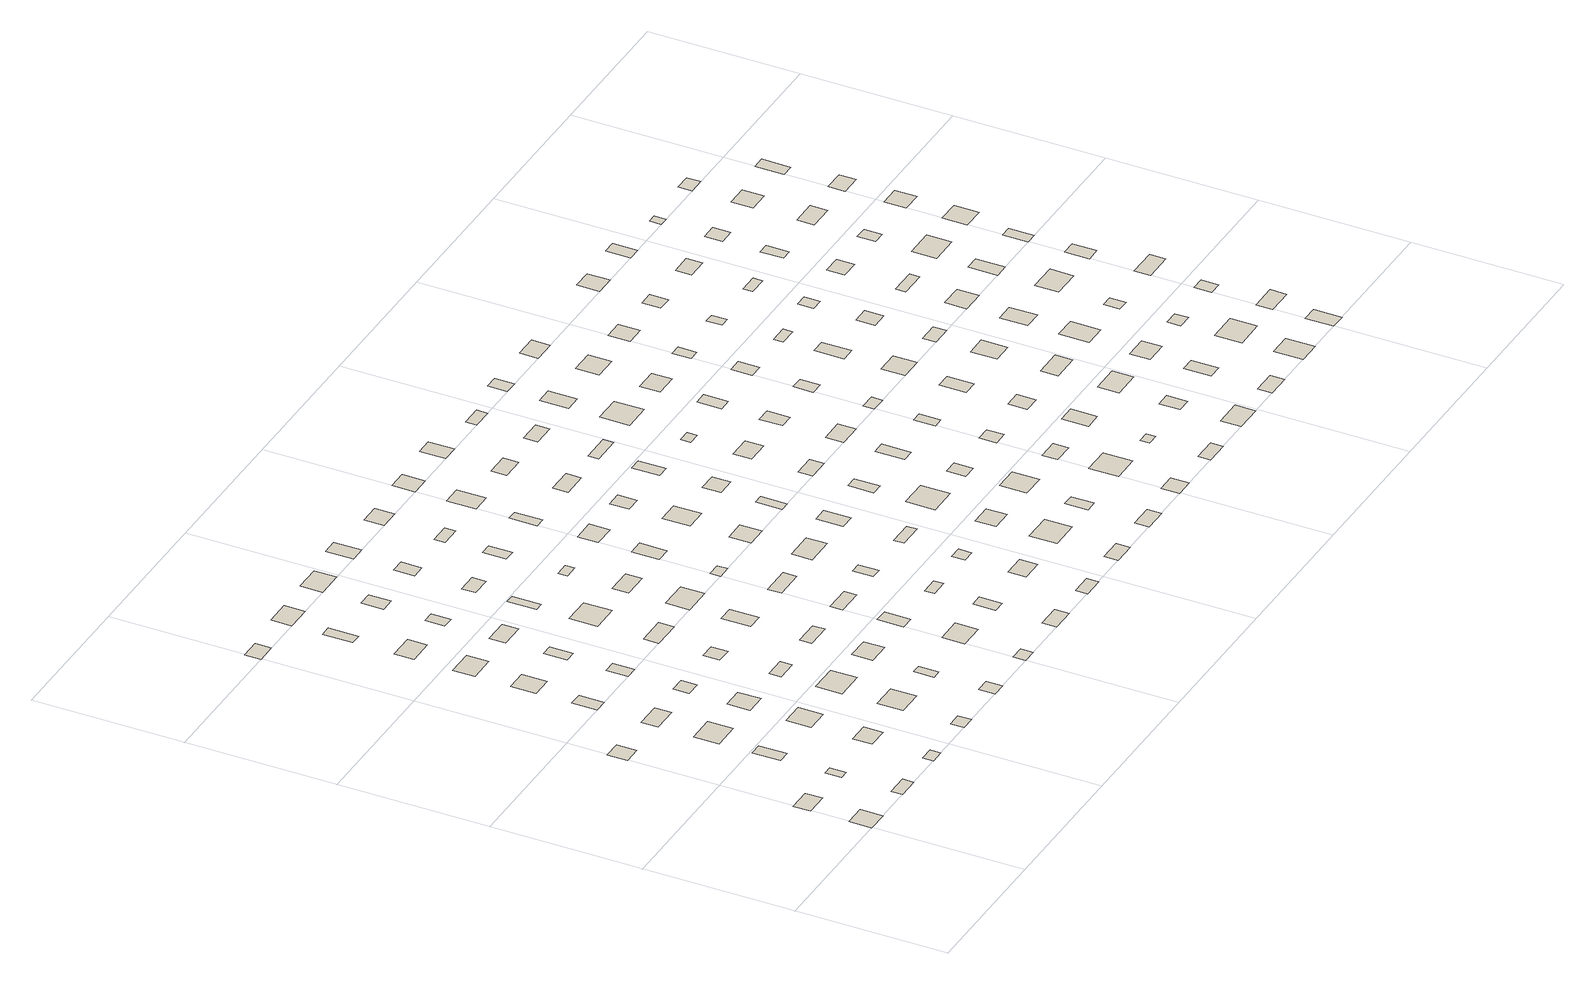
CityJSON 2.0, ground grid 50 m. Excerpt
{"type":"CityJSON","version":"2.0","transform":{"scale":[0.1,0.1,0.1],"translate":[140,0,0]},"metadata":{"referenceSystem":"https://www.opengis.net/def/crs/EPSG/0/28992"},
"CityObjects":{
"building1":{"type":"Building","attributes":{"roofType":"Flat","yearOfConstruction":1946,"function":"Residential","storeysAboveGround":2},"geometry":[{"type":"MultiSurface","lod":"0","boundaries":[[[0,1,2,3]]]}]},
"building2":{"type":"Building","attributes":{"roofType":"Gabled","yearOfConstruction":1983,"function":"Residential","storeysAboveGround":3},"geometry":[{"type":"MultiSurface","lod":"0","boundaries":[[[4,5,6,7]]]}]},
"building3":{"type":"Building","attributes":{"roofType":"Pyramidal","yearOfConstruction":1986,"function":"Industrial","storeysAboveGround":1},"geometry":[{"type":"MultiSurface","lod":"0","boundaries":[[[8,9,10,11]]]}]},
"building4":{"type":"Building","attributes":{"roofType":"Flat","yearOfConstruction":1990,"function":"Industrial","storeysAboveGround":4},"geometry":[{"type":"MultiSurface","lod":"0","boundaries":[[[12,13,14,15]]]}]},
"building5":{"type":"Building","attributes":{"roofType":"Flat","yearOfConstruction":2013,"function":"Residential","storeysAboveGround":5},"geometry":[{"type":"MultiSurface","lod":"0","boundaries":[[[16,17,18,19]]]}]},
"building6":{"type":"Building","attributes":{"roofType":"Gabled","yearOfConstruction":1951,"function":"Residential","storeysAboveGround":1},"geometry":[{"type":"MultiSurface","lod":"0","boundaries":[[[20,21,22,23]]]}]},
"building7":{"type":"Building","attributes":{"roofType":"Flat","yearOfConstruction":1975,"function":"Industrial","storeysAboveGround":4},"geometry":[{"type":"MultiSurface","lod":"0","boundaries":[[[24,25,26,27]]]}]},
"building8":{"type":"Building","attributes":{"roofType":"Flat","yearOfConstruction":1952,"function":"Residential","storeysAboveGround":2},"geometry":[{"type":"MultiSurface","lod":"0","boundaries":[[[28,29,30,31]]]}]},
"building9":{"type":"Building","attributes":{"roofType":"Flat","yearOfConstruction":1989,"function":"Residential","storeysAboveGround":5},"geometry":[{"type":"MultiSurface","lod":"0","boundaries":[[[32,33,34,35]]]}]},
"building10":{"type":"Building","attributes":{"roofType":"Pyramidal","yearOfConstruction":1963,"function":"Residential","storeysAboveGround":3},"geometry":[{"type":"MultiSurface","lod":"0","boundaries":[[[36,37,38,39]]]}]},
"building11":{"type":"Building","attributes":{"roofType":"Flat","yearOfConstruction":1955,"function":"Residential","storeysAboveGround":5},"geometry":[{"type":"MultiSurface","lod":"0","boundaries":[[[40,41,42,43]]]}]},
"building12":{"type":"Building","attributes":{"roofType":"Flat","yearOfConstruction":1998,"function":"Residential","storeysAboveGround":5},"geometry":[{"type":"MultiSurface","lod":"0","boundaries":[[[44,45,46,47]]]}]},
"building13":{"type":"Building","attributes":{"roofType":"Pyramidal","yearOfConstruction":1987,"function":"Residential","storeysAboveGround":2},"geometry":[{"type":"MultiSurface","lod":"0","boundaries":[[[48,49,50,51]]]}]},
"building14":{"type":"Building","attributes":{"roofType":"Shed","yearOfConstruction":1991,"function":"Residential","storeysAboveGround":1},"geometry":[{"type":"MultiSurface","lod":"0","boundaries":[[[52,53,54,55]]]}]},
"building15":{"type":"Building","attributes":{"roofType":"Flat","yearOfConstruction":1973,"function":"Residential","storeysAboveGround":5},"geometry":[{"type":"MultiSurface","lod":"0","boundaries":[[[56,57,58,59]]]}]},
"building16":{"type":"Building","attributes":{"roofType":"Pyramidal","yearOfConstruction":2002,"function":"Residential","storeysAboveGround":1},"geometry":[{"type":"MultiSurface","lod":"0","boundaries":[[[60,61,62,63]]]}]},
"building17":{"type":"Building","attributes":{"roofType":"Flat","yearOfConstruction":1979,"function":"Residential","storeysAboveGround":5},"geometry":[{"type":"MultiSurface","lod":"0","boundaries":[[[64,65,66,67]]]}]},
"building18":{"type":"Building","attributes":{"roofType":"Flat","yearOfConstruction":1953,"function":"Residential","storeysAboveGround":2},"geometry":[{"type":"MultiSurface","lod":"0","boundaries":[[[68,69,70,71]]]}]},
"building19":{"type":"Building","attributes":{"roofType":"Shed","yearOfConstruction":1978,"function":"Residential","storeysAboveGround":1},"geometry":[{"type":"MultiSurface","lod":"0","boundaries":[[[72,73,74,75]]]}]},
"building20":{"type":"Building","attributes":{"roofType":"Hipped","yearOfConstruction":2014,"function":"Residential","storeysAboveGround":3},"geometry":[{"type":"MultiSurface","lod":"0","boundaries":[[[76,77,78,79]]]}]},
"building21":{"type":"Building","attributes":{"roofType":"Pyramidal","yearOfConstruction":1949,"function":"Residential","storeysAboveGround":1},"geometry":[{"type":"MultiSurface","lod":"0","boundaries":[[[80,81,82,83]]]}]},
"building22":{"type":"Building","attributes":{"roofType":"Flat","yearOfConstruction":1983,"function":"Residential","storeysAboveGround":4},"geometry":[{"type":"MultiSurface","lod":"0","boundaries":[[[84,85,86,87]]]}]},
"building23":{"type":"Building","attributes":{"roofType":"Flat","yearOfConstruction":1946,"function":"Residential","storeysAboveGround":1},"geometry":[{"type":"MultiSurface","lod":"0","boundaries":[[[88,89,90,91]]]}]},
"building24":{"type":"Building","attributes":{"roofType":"Flat","yearOfConstruction":1986,"function":"Residential","storeysAboveGround":2},"geometry":[{"type":"MultiSurface","lod":"0","boundaries":[[[92,93,94,95]]]}]},
"building25":{"type":"Building","attributes":{"roofType":"Shed","yearOfConstruction":1977,"function":"Residential","storeysAboveGround":3},"geometry":[{"type":"MultiSurface","lod":"0","boundaries":[[[96,97,98,99]]]}]},
"building26":{"type":"Building","attributes":{"roofType":"Hipped","yearOfConstruction":2005,"function":"Residential","storeysAboveGround":2},"geometry":[{"type":"MultiSurface","lod":"0","boundaries":[[[100,101,102,103]]]}]},
"building27":{"type":"Building","attributes":{"roofType":"Flat","yearOfConstruction":1967,"function":"Residential","storeysAboveGround":5},"geometry":[{"type":"MultiSurface","lod":"0","boundaries":[[[104,105,106,107]]]}]},
"building28":{"type":"Building","attributes":{"roofType":"Gabled","yearOfConstruction":1957,"function":"Residential","storeysAboveGround":2},"geometry":[{"type":"MultiSurface","lod":"0","boundaries":[[[108,109,110,111]]]}]},
"building29":{"type":"Building","attributes":{"roofType":"Pyramidal","yearOfConstruction":1960,"function":"Residential","storeysAboveGround":2},"geometry":[{"type":"MultiSurface","lod":"0","boundaries":[[[112,113,114,115]]]}]},
"building30":{"type":"Building","attributes":{"roofType":"Flat","yearOfConstruction":1988,"function":"Residential","storeysAboveGround":1},"geometry":[{"type":"MultiSurface","lod":"0","boundaries":[[[116,117,118,119]]]}]},
"building31":{"type":"Building","attributes":{"roofType":"Pyramidal","yearOfConstruction":2000,"function":"Residential","storeysAboveGround":3},"geometry":[{"type":"MultiSurface","lod":"0","boundaries":[[[120,121,122,123]]]}]},
"building32":{"type":"Building","attributes":{"roofType":"Hipped","yearOfConstruction":1998,"function":"Residential","storeysAboveGround":1},"geometry":[{"type":"MultiSurface","lod":"0","boundaries":[[[124,125,126,127]]]}]},
"building33":{"type":"Building","attributes":{"roofType":"Flat","yearOfConstruction":2010,"function":"Residential","storeysAboveGround":4},"geometry":[{"type":"MultiSurface","lod":"0","boundaries":[[[128,129,130,131]]]}]},
"building34":{"type":"Building","attributes":{"roofType":"Pyramidal","yearOfConstruction":2008,"function":"Residential","storeysAboveGround":3},"geometry":[{"type":"MultiSurface","lod":"0","boundaries":[[[132,133,134,135]]]}]},
"building35":{"type":"Building","attributes":{"roofType":"Shed","yearOfConstruction":1949,"function":"Residential","storeysAboveGround":2},"geometry":[{"type":"MultiSurface","lod":"0","boundaries":[[[136,137,138,139]]]}]},
"building36":{"type":"Building","attributes":{"roofType":"Hipped","yearOfConstruction":2008,"function":"Residential","storeysAboveGround":3},"geometry":[{"type":"MultiSurface","lod":"0","boundaries":[[[140,141,142,143]]]}]},
"building37":{"type":"Building","attributes":{"roofType":"Flat","yearOfConstruction":1967,"function":"Residential","storeysAboveGround":4},"geometry":[{"type":"MultiSurface","lod":"0","boundaries":[[[144,145,146,147]]]}]},
"building38":{"type":"Building","attributes":{"roofType":"Gabled","yearOfConstruction":1970,"function":"Industrial","storeysAboveGround":2},"geometry":[{"type":"MultiSurface","lod":"0","boundaries":[[[148,149,150,151]]]}]},
"building39":{"type":"Building","attributes":{"roofType":"Gabled","yearOfConstruction":1999,"function":"Residential","storeysAboveGround":3},"geometry":[{"type":"MultiSurface","lod":"0","boundaries":[[[152,153,154,155]]]}]},
"building40":{"type":"Building","attributes":{"roofType":"Shed","yearOfConstruction":2011,"function":"Industrial","storeysAboveGround":3},"geometry":[{"type":"MultiSurface","lod":"0","boundaries":[[[156,157,158,159]]]}]},
"building41":{"type":"Building","attributes":{"roofType":"Flat","yearOfConstruction":1990,"function":"Residential","storeysAboveGround":5},"geometry":[{"type":"MultiSurface","lod":"0","boundaries":[[[160,161,162,163]]]}]},
"building42":{"type":"Building","attributes":{"roofType":"Flat","yearOfConstruction":1992,"function":"Industrial","storeysAboveGround":4},"geometry":[{"type":"MultiSurface","lod":"0","boundaries":[[[164,165,166,167]]]}]},
"building43":{"type":"Building","attributes":{"roofType":"Shed","yearOfConstruction":1955,"function":"Residential","storeysAboveGround":2},"geometry":[{"type":"MultiSurface","lod":"0","boundaries":[[[168,169,170,171]]]}]},
"building44":{"type":"Building","attributes":{"roofType":"Flat","yearOfConstruction":2003,"function":"Residential","storeysAboveGround":2},"geometry":[{"type":"MultiSurface","lod":"0","boundaries":[[[172,173,174,175]]]}]},
"building45":{"type":"Building","attributes":{"roofType":"Flat","yearOfConstruction":1950,"function":"Residential","storeysAboveGround":5},"geometry":[{"type":"MultiSurface","lod":"0","boundaries":[[[176,177,178,179]]]}]},
"building46":{"type":"Building","attributes":{"roofType":"Flat","yearOfConstruction":1946,"function":"Residential","storeysAboveGround":4},"geometry":[{"type":"MultiSurface","lod":"0","boundaries":[[[180,181,182,183]]]}]},
"building47":{"type":"Building","attributes":{"roofType":"Shed","yearOfConstruction":2004,"function":"Residential","storeysAboveGround":2},"geometry":[{"type":"MultiSurface","lod":"0","boundaries":[[[184,185,186,187]]]}]},
"building48":{"type":"Building","attributes":{"roofType":"Shed","yearOfConstruction":1977,"function":"Residential","storeysAboveGround":3},"geometry":[{"type":"MultiSurface","lod":"0","boundaries":[[[188,189,190,191]]]}]},
"building49":{"type":"Building","attributes":{"roofType":"Flat","yearOfConstruction":1950,"function":"Residential","storeysAboveGround":2},"geometry":[{"type":"MultiSurface","lod":"0","boundaries":[[[192,193,194,195]]]}]},
"building50":{"type":"Building","attributes":{"roofType":"Pyramidal","yearOfConstruction":1986,"function":"Residential","storeysAboveGround":3},"geometry":[{"type":"MultiSurface","lod":"0","boundaries":[[[196,197,198,199]]]}]},
"building51":{"type":"Building","attributes":{"roofType":"Shed","yearOfConstruction":1958,"function":"Residential","storeysAboveGround":2},"geometry":[{"type":"MultiSurface","lod":"0","boundaries":[[[200,201,202,203]]]}]},
"building52":{"type":"Building","attributes":{"roofType":"Flat","yearOfConstruction":1989,"function":"Residential","storeysAboveGround":4},"geometry":[{"type":"MultiSurface","lod":"0","boundaries":[[[204,205,206,207]]]}]},
"building53":{"type":"Building","attributes":{"roofType":"Flat","yearOfConstruction":1990,"function":"Residential","storeysAboveGround":2},"geometry":[{"type":"MultiSurface","lod":"0","boundaries":[[[208,209,210,211]]]}]},
"building54":{"type":"Building","attributes":{"roofType":"Flat","yearOfConstruction":2012,"function":"Residential","storeysAboveGround":3},"geometry":[{"type":"MultiSurface","lod":"0","boundaries":[[[212,213,214,215]]]}]},
"building55":{"type":"Building","attributes":{"roofType":"Flat","yearOfConstruction":1945,"function":"Industrial","storeysAboveGround":3},"geometry":[{"type":"MultiSurface","lod":"0","boundaries":[[[216,217,218,219]]]}]},
"building56":{"type":"Building","attributes":{"roofType":"Gabled","yearOfConstruction":1974,"function":"Residential","storeysAboveGround":3},"geometry":[{"type":"MultiSurface","lod":"0","boundaries":[[[220,221,222,223]]]}]},
"building57":{"type":"Building","attributes":{"roofType":"Gabled","yearOfConstruction":2012,"function":"Residential","storeysAboveGround":2},"geometry":[{"type":"MultiSurface","lod":"0","boundaries":[[[224,225,226,227]]]}]},
"building58":{"type":"Building","attributes":{"roofType":"Flat","yearOfConstruction":1968,"function":"Residential","storeysAboveGround":4},"geometry":[{"type":"MultiSurface","lod":"0","boundaries":[[[228,229,230,231]]]}]},
"building59":{"type":"Building","attributes":{"roofType":"Gabled","yearOfConstruction":1996,"function":"Residential","storeysAboveGround":1},"geometry":[{"type":"MultiSurface","lod":"0","boundaries":[[[232,233,234,235]]]}]},
"building60":{"type":"Building","attributes":{"roofType":"Hipped","yearOfConstruction":1966,"function":"Residential","storeysAboveGround":2},"geometry":[{"type":"MultiSurface","lod":"0","boundaries":[[[236,237,238,239]]]}]},
"building61":{"type":"Building","attributes":{"roofType":"Shed","yearOfConstruction":1962,"function":"Residential","storeysAboveGround":1},"geometry":[{"type":"MultiSurface","lod":"0","boundaries":[[[240,241,242,243]]]}]},
"building62":{"type":"Building","attributes":{"roofType":"Pyramidal","yearOfConstruction":1965,"function":"Residential","storeysAboveGround":2},"geometry":[{"type":"MultiSurface","lod":"0","boundaries":[[[244,245,246,247]]]}]},
"building63":{"type":"Building","attributes":{"roofType":"Flat","yearOfConstruction":1945,"function":"Industrial","storeysAboveGround":5},"geometry":[{"type":"MultiSurface","lod":"0","boundaries":[[[248,249,250,251]]]}]},
"building64":{"type":"Building","attributes":{"roofType":"Hipped","yearOfConstruction":2012,"function":"Residential","storeysAboveGround":2},"geometry":[{"type":"MultiSurface","lod":"0","boundaries":[[[252,253,254,255]]]}]},
"building65":{"type":"Building","attributes":{"roofType":"Hipped","yearOfConstruction":2013,"function":"Residential","storeysAboveGround":3},"geometry":[{"type":"MultiSurface","lod":"0","boundaries":[[[256,257,258,259]]]}]},
"building66":{"type":"Building","attributes":{"roofType":"Pyramidal","yearOfConstruction":1984,"function":"Residential","storeysAboveGround":3},"geometry":[{"type":"MultiSurface","lod":"0","boundaries":[[[260,261,262,263]]]}]},
"building67":{"type":"Building","attributes":{"roofType":"Gabled","yearOfConstruction":1986,"function":"Residential","storeysAboveGround":1},"geometry":[{"type":"MultiSurface","lod":"0","boundaries":[[[264,265,266,267]]]}]},
"building68":{"type":"Building","attributes":{"roofType":"Flat","yearOfConstruction":2008,"function":"Residential","storeysAboveGround":4},"geometry":[{"type":"MultiSurface","lod":"0","boundaries":[[[268,269,270,271]]]}]},
"building69":{"type":"Building","attributes":{"roofType":"Flat","yearOfConstruction":2007,"function":"Residential","storeysAboveGround":2},"geometry":[{"type":"MultiSurface","lod":"0","boundaries":[[[272,273,274,275]]]}]},
"building70":{"type":"Building","attributes":{"roofType":"Flat","yearOfConstruction":1977,"function":"Residential","storeysAboveGround":4},"geometry":[{"type":"MultiSurface","lod":"0","boundaries":[[[276,277,278,279]]]}]},
"building71":{"type":"Building","attributes":{"roofType":"Flat","yearOfConstruction":1953,"function":"Residential","storeysAboveGround":4},"geometry":[{"type":"MultiSurface","lod":"0","boundaries":[[[280,281,282,283]]]}]},
"building72":{"type":"Building","attributes":{"roofType":"Flat","yearOfConstruction":2012,"function":"Residential","storeysAboveGround":5},"geometry":[{"type":"MultiSurface","lod":"0","boundaries":[[[284,285,286,287]]]}]},
"building73":{"type":"Building","attributes":{"roofType":"Flat","yearOfConstruction":1968,"function":"Residential","storeysAboveGround":1},"geometry":[{"type":"MultiSurface","lod":"0","boundaries":[[[288,289,290,291]]]}]},
"building74":{"type":"Building","attributes":{"roofType":"Flat","yearOfConstruction":1950,"function":"Residential","storeysAboveGround":1},"geometry":[{"type":"MultiSurface","lod":"0","boundaries":[[[292,293,294,295]]]}]},
"building75":{"type":"Building","attributes":{"roofType":"Pyramidal","yearOfConstruction":1968,"function":"Residential","storeysAboveGround":3},"geometry":[{"type":"MultiSurface","lod":"0","boundaries":[[[296,297,298,299]]]}]},
"building76":{"type":"Building","attributes":{"roofType":"Shed","yearOfConstruction":1974,"function":"Residential","storeysAboveGround":3},"geometry":[{"type":"MultiSurface","lod":"0","boundaries":[[[300,301,302,303]]]}]},
"building77":{"type":"Building","attributes":{"roofType":"Pyramidal","yearOfConstruction":1979,"function":"Residential","storeysAboveGround":1},"geometry":[{"type":"MultiSurface","lod":"0","boundaries":[[[304,305,306,307]]]}]},
"building78":{"type":"Building","attributes":{"roofType":"Flat","yearOfConstruction":1986,"function":"Residential","storeysAboveGround":4},"geometry":[{"type":"MultiSurface","lod":"0","boundaries":[[[308,309,310,311]]]}]},
"building79":{"type":"Building","attributes":{"roofType":"Hipped","yearOfConstruction":1990,"function":"Residential","storeysAboveGround":1},"geometry":[{"type":"MultiSurface","lod":"0","boundaries":[[[312,313,314,315]]]}]},
"building80":{"type":"Building","attributes":{"roofType":"Flat","yearOfConstruction":1961,"function":"Residential","storeysAboveGround":4},"geometry":[{"type":"MultiSurface","lod":"0","boundaries":[[[316,317,318,319]]]}]},
"building81":{"type":"Building","attributes":{"roofType":"Gabled","yearOfConstruction":1992,"function":"Residential","storeysAboveGround":2},"geometry":[{"type":"MultiSurface","lod":"0","boundaries":[[[320,321,322,323]]]}]},
"building82":{"type":"Building","attributes":{"roofType":"Flat","yearOfConstruction":2002,"function":"Residential","storeysAboveGround":4},"geometry":[{"type":"MultiSurface","lod":"0","boundaries":[[[324,325,326,327]]]}]},
"building83":{"type":"Building","attributes":{"roofType":"Hipped","yearOfConstruction":1953,"function":"Residential","storeysAboveGround":1},"geometry":[{"type":"MultiSurface","lod":"0","boundaries":[[[328,329,330,331]]]}]},
"building84":{"type":"Building","attributes":{"roofType":"Flat","yearOfConstruction":1961,"function":"Residential","storeysAboveGround":4},"geometry":[{"type":"MultiSurface","lod":"0","boundaries":[[[332,333,334,335]]]}]},
"building85":{"type":"Building","attributes":{"roofType":"Flat","yearOfConstruction":1955,"function":"Residential","storeysAboveGround":4},"geometry":[{"type":"MultiSurface","lod":"0","boundaries":[[[336,337,338,339]]]}]},
"building86":{"type":"Building","attributes":{"roofType":"Flat","yearOfConstruction":2010,"function":"Industrial","storeysAboveGround":5},"geometry":[{"type":"MultiSurface","lod":"0","boundaries":[[[340,341,342,343]]]}]},
"building87":{"type":"Building","attributes":{"roofType":"Pyramidal","yearOfConstruction":1982,"function":"Industrial","storeysAboveGround":3},"geometry":[{"type":"MultiSurface","lod":"0","boundaries":[[[344,345,346,347]]]}]},
"building88":{"type":"Building","attributes":{"roofType":"Flat","yearOfConstruction":2009,"function":"Residential","storeysAboveGround":1},"geometry":[{"type":"MultiSurface","lod":"0","boundaries":[[[348,349,350,351]]]}]},
"building89":{"type":"Building","attributes":{"roofType":"Flat","yearOfConstruction":1973,"function":"Residential","storeysAboveGround":3},"geometry":[{"type":"MultiSurface","lod":"0","boundaries":[[[352,353,354,355]]]}]},
"building90":{"type":"Building","attributes":{"roofType":"Hipped","yearOfConstruction":1982,"function":"Residential","storeysAboveGround":3},"geometry":[{"type":"MultiSurface","lod":"0","boundaries":[[[356,357,358,359]]]}]},
"building91":{"type":"Building","attributes":{"roofType":"Flat","yearOfConstruction":1964,"function":"Residential","storeysAboveGround":5},"geometry":[{"type":"MultiSurface","lod":"0","boundaries":[[[360,361,362,363]]]}]},
"building92":{"type":"Building","attributes":{"roofType":"Flat","yearOfConstruction":1980,"function":"Residential","storeysAboveGround":5},"geometry":[{"type":"MultiSurface","lod":"0","boundaries":[[[364,365,366,367]]]}]},
"building93":{"type":"Building","attributes":{"roofType":"Gabled","yearOfConstruction":1978,"function":"Industrial","storeysAboveGround":3},"geometry":[{"type":"MultiSurface","lod":"0","boundaries":[[[368,369,370,371]]]}]},
"building94":{"type":"Building","attributes":{"roofType":"Shed","yearOfConstruction":1991,"function":"Residential","storeysAboveGround":3},"geometry":[{"type":"MultiSurface","lod":"0","boundaries":[[[372,373,374,375]]]}]},
"building95":{"type":"Building","attributes":{"roofType":"Gabled","yearOfConstruction":2008,"function":"Industrial","storeysAboveGround":2},"geometry":[{"type":"MultiSurface","lod":"0","boundaries":[[[376,377,378,379]]]}]},
"building96":{"type":"Building","attributes":{"roofType":"Hipped","yearOfConstruction":1967,"function":"Residential","storeysAboveGround":3},"geometry":[{"type":"MultiSurface","lod":"0","boundaries":[[[380,381,382,383]]]}]},
"building97":{"type":"Building","attributes":{"roofType":"Gabled","yearOfConstruction":2008,"function":"Residential","storeysAboveGround":2},"geometry":[{"type":"MultiSurface","lod":"0","boundaries":[[[384,385,386,387]]]}]},
"building98":{"type":"Building","attributes":{"roofType":"Shed","yearOfConstruction":1969,"function":"Industrial","storeysAboveGround":1},"geometry":[{"type":"MultiSurface","lod":"0","boundaries":[[[388,389,390,391]]]}]},
"building99":{"type":"Building","attributes":{"roofType":"Shed","yearOfConstruction":1952,"function":"Residential","storeysAboveGround":1},"geometry":[{"type":"MultiSurface","lod":"0","boundaries":[[[392,393,394,395]]]}]},
"building100":{"type":"Building","attributes":{"roofType":"Flat","yearOfConstruction":1963,"function":"Residential","storeysAboveGround":4},"geometry":[{"type":"MultiSurface","lod":"0","boundaries":[[[396,397,398,399]]]}]},
"building101":{"type":"Building","attributes":{"roofType":"Flat","yearOfConstruction":1980,"function":"Residential","storeysAboveGround":4},"geometry":[{"type":"MultiSurface","lod":"0","boundaries":[[[400,401,402,403]]]}]},
"building102":{"type":"Building","attributes":{"roofType":"Gabled","yearOfConstruction":2008,"function":"Residential","storeysAboveGround":3},"geometry":[{"type":"MultiSurface","lod":"0","boundaries":[[[404,405,406,407]]]}]},
"building103":{"type":"Building","attributes":{"roofType":"Flat","yearOfConstruction":1994,"function":"Industrial","storeysAboveGround":5},"geometry":[{"type":"MultiSurface","lod":"0","boundaries":[[[408,409,410,411]]]}]},
"building104":{"type":"Building","attributes":{"roofType":"Flat","yearOfConstruction":1988,"function":"Residential","storeysAboveGround":5},"geometry":[{"type":"MultiSurface","lod":"0","boundaries":[[[412,413,414,415]]]}]},
"building105":{"type":"Building","attributes":{"roofType":"Hipped","yearOfConstruction":1965,"function":"Residential","storeysAboveGround":3},"geometry":[{"type":"MultiSurface","lod":"0","boundaries":[[[416,417,418,419]]]}]},
"building106":{"type":"Building","attributes":{"roofType":"Flat","yearOfConstruction":1980,"function":"Residential","storeysAboveGround":5},"geometry":[{"type":"MultiSurface","lod":"0","boundaries":[[[420,421,422,423]]]}]},
"building107":{"type":"Building","attributes":{"roofType":"Flat","yearOfConstruction":2009,"function":"Residential","storeysAboveGround":4},"geometry":[{"type":"MultiSurface","lod":"0","boundaries":[[[424,425,426,427]]]}]},
"building108":{"type":"Building","attributes":{"roofType":"Hipped","yearOfConstruction":1951,"function":"Residential","storeysAboveGround":1},"geometry":[{"type":"MultiSurface","lod":"0","boundaries":[[[428,429,430,431]]]}]},
"building109":{"type":"Building","attributes":{"roofType":"Flat","yearOfConstruction":1986,"function":"Residential","storeysAboveGround":5},"geometry":[{"type":"MultiSurface","lod":"0","boundaries":[[[432,433,434,435]]]}]},
"building110":{"type":"Building","attributes":{"roofType":"Flat","yearOfConstruction":1964,"function":"Residential","storeysAboveGround":3},"geometry":[{"type":"MultiSurface","lod":"0","boundaries":[[[436,437,438,439]]]}]},
"building111":{"type":"Building","attributes":{"roofType":"Flat","yearOfConstruction":1951,"function":"Residential","storeysAboveGround":4},"geometry":[{"type":"MultiSurface","lod":"0","boundaries":[[[440,441,442,443]]]}]},
"building112":{"type":"Building","attributes":{"roofType":"Hipped","yearOfConstruction":2012,"function":"Residential","storeysAboveGround":1},"geometry":[{"type":"MultiSurface","lod":"0","boundaries":[[[444,445,446,447]]]}]},
"building113":{"type":"Building","attributes":{"roofType":"Shed","yearOfConstruction":1972,"function":"Residential","storeysAboveGround":3},"geometry":[{"type":"MultiSurface","lod":"0","boundaries":[[[448,449,450,451]]]}]},
"building114":{"type":"Building","attributes":{"roofType":"Flat","yearOfConstruction":2011,"function":"Residential","storeysAboveGround":5},"geometry":[{"type":"MultiSurface","lod":"0","boundaries":[[[452,453,454,455]]]}]},
"building115":{"type":"Building","attributes":{"roofType":"Hipped","yearOfConstruction":1966,"function":"Residential","storeysAboveGround":2},"geometry":[{"type":"MultiSurface","lod":"0","boundaries":[[[456,457,458,459]]]}]},
"building116":{"type":"Building","attributes":{"roofType":"Pyramidal","yearOfConstruction":1970,"function":"Residential","storeysAboveGround":1},"geometry":[{"type":"MultiSurface","lod":"0","boundaries":[[[460,461,462,463]]]}]},
"building117":{"type":"Building","attributes":{"roofType":"Flat","yearOfConstruction":2014,"function":"Industrial","storeysAboveGround":5},"geometry":[{"type":"MultiSurface","lod":"0","boundaries":[[[464,465,466,467]]]}]},
"building118":{"type":"Building","attributes":{"roofType":"Gabled","yearOfConstruction":1993,"function":"Industrial","storeysAboveGround":1},"geometry":[{"type":"MultiSurface","lod":"0","boundaries":[[[468,469,470,471]]]}]},
"building119":{"type":"Building","attributes":{"roofType":"Flat","yearOfConstruction":1970,"function":"Industrial","storeysAboveGround":4},"geometry":[{"type":"MultiSurface","lod":"0","boundaries":[[[472,473,474,475]]]}]},
"building120":{"type":"Building","attributes":{"roofType":"Flat","yearOfConstruction":1967,"function":"Residential","storeysAboveGround":4},"geometry":[{"type":"MultiSurface","lod":"0","boundaries":[[[476,477,478,479]]]}]},
"building121":{"type":"Building","attributes":{"roofType":"Flat","yearOfConstruction":2003,"function":"Residential","storeysAboveGround":4},"geometry":[{"type":"MultiSurface","lod":"0","boundaries":[[[480,481,482,483]]]}]},
"building122":{"type":"Building","attributes":{"roofType":"Flat","yearOfConstruction":1977,"function":"Residential","storeysAboveGround":1},"geometry":[{"type":"MultiSurface","lod":"0","boundaries":[[[484,485,486,487]]]}]},
"building123":{"type":"Building","attributes":{"roofType":"Shed","yearOfConstruction":1997,"function":"Industrial","storeysAboveGround":1},"geometry":[{"type":"MultiSurface","lod":"0","boundaries":[[[488,489,490,491]]]}]},
"building124":{"type":"Building","attributes":{"roofType":"Pyramidal","yearOfConstruction":2003,"function":"Residential","storeysAboveGround":3},"geometry":[{"type":"MultiSurface","lod":"0","boundaries":[[[492,493,494,495]]]}]},
"building125":{"type":"Building","attributes":{"roofType":"Flat","yearOfConstruction":1966,"function":"Industrial","storeysAboveGround":5},"geometry":[{"type":"MultiSurface","lod":"0","boundaries":[[[496,497,498,499]]]}]},
"building126":{"type":"Building","attributes":{"roofType":"Flat","yearOfConstruction":1963,"function":"Residential","storeysAboveGround":4},"geometry":[{"type":"MultiSurface","lod":"0","boundaries":[[[500,501,502,503]]]}]},
"building127":{"type":"Building","attributes":{"roofType":"Flat","yearOfConstruction":1991,"function":"Industrial","storeysAboveGround":3},"geometry":[{"type":"MultiSurface","lod":"0","boundaries":[[[504,505,506,507]]]}]},
"building128":{"type":"Building","attributes":{"roofType":"Hipped","yearOfConstruction":1981,"function":"Residential","storeysAboveGround":3},"geometry":[{"type":"MultiSurface","lod":"0","boundaries":[[[508,509,510,511]]]}]},
"building129":{"type":"Building","attributes":{"roofType":"Flat","yearOfConstruction":2006,"function":"Residential","storeysAboveGround":5},"geometry":[{"type":"MultiSurface","lod":"0","boundaries":[[[512,513,514,515]]]}]},
"building130":{"type":"Building","attributes":{"roofType":"Flat","yearOfConstruction":2008,"function":"Residential","storeysAboveGround":5},"geometry":[{"type":"MultiSurface","lod":"0","boundaries":[[[516,517,518,519]]]}]},
"building131":{"type":"Building","attributes":{"roofType":"Hipped","yearOfConstruction":2003,"function":"Residential","storeysAboveGround":3},"geometry":[{"type":"MultiSurface","lod":"0","boundaries":[[[520,521,522,523]]]}]},
"building132":{"type":"Building","attributes":{"roofType":"Gabled","yearOfConstruction":1953,"function":"Residential","storeysAboveGround":1},"geometry":[{"type":"MultiSurface","lod":"0","boundaries":[[[524,525,526,527]]]}]},
"building133":{"type":"Building","attributes":{"roofType":"Hipped","yearOfConstruction":1946,"function":"Residential","storeysAboveGround":1},"geometry":[{"type":"MultiSurface","lod":"0","boundaries":[[[528,529,530,531]]]}]},
"building134":{"type":"Building","attributes":{"roofType":"Flat","yearOfConstruction":1993,"function":"Industrial","storeysAboveGround":4},"geometry":[{"type":"MultiSurface","lod":"0","boundaries":[[[532,533,534,535]]]}]},
"building135":{"type":"Building","attributes":{"roofType":"Pyramidal","yearOfConstruction":1974,"function":"Industrial","storeysAboveGround":3},"geometry":[{"type":"MultiSurface","lod":"0","boundaries":[[[536,537,538,539]]]}]},
"building136":{"type":"Building","attributes":{"roofType":"Flat","yearOfConstruction":1995,"function":"Residential","storeysAboveGround":5},"geometry":[{"type":"MultiSurface","lod":"0","boundaries":[[[540,541,542,543]]]}]},
"building137":{"type":"Building","attributes":{"roofType":"Pyramidal","yearOfConstruction":2013,"function":"Residential","storeysAboveGround":1},"geometry":[{"type":"MultiSurface","lod":"0","boundaries":[[[544,545,546,547]]]}]},
"building138":{"type":"Building","attributes":{"roofType":"Flat","yearOfConstruction":2012,"function":"Residential","storeysAboveGround":5},"geometry":[{"type":"MultiSurface","lod":"0","boundaries":[[[548,549,550,551]]]}]},
"building139":{"type":"Building","attributes":{"roofType":"Flat","yearOfConstruction":1974,"function":"Residential","storeysAboveGround":4},"geometry":[{"type":"MultiSurface","lod":"0","boundaries":[[[552,553,554,555]]]}]},
"building140":{"type":"Building","attributes":{"roofType":"Gabled","yearOfConstruction":1996,"function":"Industrial","storeysAboveGround":2},"geometry":[{"type":"MultiSurface","lod":"0","boundaries":[[[556,557,558,559]]]}]},
"building141":{"type":"Building","attributes":{"roofType":"Pyramidal","yearOfConstruction":1972,"function":"Residential","storeysAboveGround":1},"geometry":[{"type":"MultiSurface","lod":"0","boundaries":[[[560,561,562,563]]]}]},
"building142":{"type":"Building","attributes":{"roofType":"Pyramidal","yearOfConstruction":1973,"function":"Residential","storeysAboveGround":2},"geometry":[{"type":"MultiSurface","lod":"0","boundaries":[[[564,565,566,567]]]}]},
"building143":{"type":"Building","attributes":{"roofType":"Gabled","yearOfConstruction":2014,"function":"Residential","storeysAboveGround":1},"geometry":[{"type":"MultiSurface","lod":"0","boundaries":[[[568,569,570,571]]]}]},
"building144":{"type":"Building","attributes":{"roofType":"Pyramidal","yearOfConstruction":2009,"function":"Industrial","storeysAboveGround":2},"geometry":[{"type":"MultiSurface","lod":"0","boundaries":[[[572,573,574,575]]]}]},
"building145":{"type":"Building","attributes":{"roofType":"Hipped","yearOfConstruction":1992,"function":"Residential","storeysAboveGround":3},"geometry":[{"type":"MultiSurface","lod":"0","boundaries":[[[576,577,578,579]]]}]},
"building146":{"type":"Building","attributes":{"roofType":"Hipped","yearOfConstruction":1966,"function":"Residential","storeysAboveGround":1},"geometry":[{"type":"MultiSurface","lod":"0","boundaries":[[[580,581,582,583]]]}]},
"building147":{"type":"Building","attributes":{"roofType":"Pyramidal","yearOfConstruction":1948,"function":"Residential","storeysAboveGround":1},"geometry":[{"type":"MultiSurface","lod":"0","boundaries":[[[584,585,586,587]]]}]},
"building148":{"type":"Building","attributes":{"roofType":"Flat","yearOfConstruction":1953,"function":"Residential","storeysAboveGround":5},"geometry":[{"type":"MultiSurface","lod":"0","boundaries":[[[588,589,590,591]]]}]},
"building149":{"type":"Building","attributes":{"roofType":"Hipped","yearOfConstruction":1983,"function":"Residential","storeysAboveGround":2},"geometry":[{"type":"MultiSurface","lod":"0","boundaries":[[[592,593,594,595]]]}]},
"building150":{"type":"Building","attributes":{"roofType":"Shed","yearOfConstruction":1998,"function":"Residential","storeysAboveGround":3},"geometry":[{"type":"MultiSurface","lod":"0","boundaries":[[[596,597,598,599]]]}]},
"building151":{"type":"Building","attributes":{"roofType":"Flat","yearOfConstruction":1948,"function":"Residential","storeysAboveGround":5},"geometry":[{"type":"MultiSurface","lod":"0","boundaries":[[[600,601,602,603]]]}]},
"building152":{"type":"Building","attributes":{"roofType":"Gabled","yearOfConstruction":1971,"function":"Residential","storeysAboveGround":3},"geometry":[{"type":"MultiSurface","lod":"0","boundaries":[[[604,605,606,607]]]}]},
"building153":{"type":"Building","attributes":{"roofType":"Hipped","yearOfConstruction":1947,"function":"Residential","storeysAboveGround":2},"geometry":[{"type":"MultiSurface","lod":"0","boundaries":[[[608,609,610,611]]]}]},
"building154":{"type":"Building","attributes":{"roofType":"Flat","yearOfConstruction":1959,"function":"Residential","storeysAboveGround":5},"geometry":[{"type":"MultiSurface","lod":"0","boundaries":[[[612,613,614,615]]]}]},
"building155":{"type":"Building","attributes":{"roofType":"Flat","yearOfConstruction":1973,"function":"Residential","storeysAboveGround":2},"geometry":[{"type":"MultiSurface","lod":"0","boundaries":[[[616,617,618,619]]]}]},
"building156":{"type":"Building","attributes":{"roofType":"Hipped","yearOfConstruction":1990,"function":"Residential","storeysAboveGround":1},"geometry":[{"type":"MultiSurface","lod":"0","boundaries":[[[620,621,622,623]]]}]},
"building157":{"type":"Building","attributes":{"roofType":"Shed","yearOfConstruction":2001,"function":"Residential","storeysAboveGround":1},"geometry":[{"type":"MultiSurface","lod":"0","boundaries":[[[624,625,626,627]]]}]},
"building158":{"type":"Building","attributes":{"roofType":"Flat","yearOfConstruction":1980,"function":"Industrial","storeysAboveGround":5},"geometry":[{"type":"MultiSurface","lod":"0","boundaries":[[[628,629,630,631]]]}]},
"building159":{"type":"Building","attributes":{"roofType":"Flat","yearOfConstruction":1997,"function":"Residential","storeysAboveGround":2},"geometry":[{"type":"MultiSurface","lod":"0","boundaries":[[[632,633,634,635]]]}]},
"building160":{"type":"Building","attributes":{"roofType":"Pyramidal","yearOfConstruction":1951,"function":"Residential","storeysAboveGround":2},"geometry":[{"type":"MultiSurface","lod":"0","boundaries":[[[636,637,638,639]]]}]},
"building161":{"type":"Building","attributes":{"roofType":"Pyramidal","yearOfConstruction":1963,"function":"Residential","storeysAboveGround":1},"geometry":[{"type":"MultiSurface","lod":"0","boundaries":[[[640,641,642,643]]]}]},
"building162":{"type":"Building","attributes":{"roofType":"Pyramidal","yearOfConstruction":2008,"function":"Residential","storeysAboveGround":2},"geometry":[{"type":"MultiSurface","lod":"0","boundaries":[[[644,645,646,647]]]}]},
"building163":{"type":"Building","attributes":{"roofType":"Flat","yearOfConstruction":1950,"function":"Residential","storeysAboveGround":4},"geometry":[{"type":"MultiSurface","lod":"0","boundaries":[[[648,649,650,651]]]}]},
"building164":{"type":"Building","attributes":{"roofType":"Shed","yearOfConstruction":1964,"function":"Industrial","storeysAboveGround":1},"geometry":[{"type":"MultiSurface","lod":"0","boundaries":[[[652,653,654,655]]]}]},
"building165":{"type":"Building","attributes":{"roofType":"Pyramidal","yearOfConstruction":1952,"function":"Industrial","storeysAboveGround":1},"geometry":[{"type":"MultiSurface","lod":"0","boundaries":[[[656,657,658,659]]]}]},
"building166":{"type":"Building","attributes":{"roofType":"Flat","yearOfConstruction":1964,"function":"Residential","storeysAboveGround":4},"geometry":[{"type":"MultiSurface","lod":"0","boundaries":[[[660,661,662,663]]]}]},
"building167":{"type":"Building","attributes":{"roofType":"Flat","yearOfConstruction":1982,"function":"Residential","storeysAboveGround":4},"geometry":[{"type":"MultiSurface","lod":"0","boundaries":[[[664,665,666,667]]]}]}
},
"vertices":[
[72,0,0],[72,74,0],[0,74,0],[0,0,0],
[77,200,0],[77,257,0],[0,257,0],[0,200,0],
[273,0,0],[273,37,0],[200,37,0],[200,0,0],
[59,800,0],[59,866,0],[0,866,0],[0,800,0],
[231,200,0],[231,254,0],[200,254,0],[200,200,0],
[242,400,0],[242,492,0],[200,492,0],[200,400,0],
[447,0,0],[447,35,0],[400,35,0],[400,0,0],
[291,600,0],[291,684,0],[200,684,0],[200,600,0],
[286,800,0],[286,856,0],[200,856,0],[200,800,0],
[469,200,0],[469,264,0],[400,264,0],[400,200,0],
[246,1000,0],[246,1083,0],[200,1083,0],[200,1000,0],
[478,400,0],[478,483,0],[400,483,0],[400,400,0],
[270,1200,0],[270,1283,0],[200,1283,0],[200,1200,0],
[470,600,0],[470,676,0],[400,676,0],[400,600,0],
[647,0,0],[647,45,0],[600,45,0],[600,0,0],
[67,2000,0],[67,2053,0],[0,2053,0],[0,2000,0],
[452,800,0],[452,853,0],[400,853,0],[400,800,0],
[289,1400,0],[289,1473,0],[200,1473,0],[200,1400,0],
[688,200,0],[688,285,0],[600,285,0],[600,200,0],
[443,1000,0],[443,1072,0],[400,1072,0],[400,1000,0],
[287,1600,0],[287,1665,0],[200,1665,0],[200,1600,0],
[237,1800,0],[237,1899,0],[200,1899,0],[200,1800,0],
[697,400,0],[697,487,0],[600,487,0],[600,400,0],
[439,1200,0],[439,1277,0],[400,1277,0],[400,1200,0],
[672,600,0],[672,639,0],[600,639,0],[600,600,0],
[849,0,0],[849,54,0],[800,54,0],[800,0,0],
[286,2000,0],[286,2068,0],[200,2068,0],[200,2000,0],
[483,1400,0],[483,1454,0],[400,1454,0],[400,1400,0],
[652,800,0],[652,855,0],[600,855,0],[600,800,0],
[832,200,0],[832,267,0],[800,267,0],[800,200,0],
[441,1600,0],[441,1665,0],[400,1665,0],[400,1600,0],
[698,1000,0],[698,1050,0],[600,1050,0],[600,1000,0],
[876,400,0],[876,469,0],[800,469,0],[800,400,0],
[449,1800,0],[449,1874,0],[400,1874,0],[400,1800,0],
[694,1200,0],[694,1294,0],[600,1294,0],[600,1200,0],
[886,600,0],[886,640,0],[800,640,0],[800,600,0],
[1048,0,0],[1048,41,0],[1000,41,0],[1000,0,0],
[630,1400,0],[630,1496,0],[600,1496,0],[600,1400,0],
[491,2000,0],[491,2073,0],[400,2073,0],[400,2000,0],
[855,800,0],[855,896,0],[800,896,0],[800,800,0],
[1086,200,0],[1086,274,0],[1000,274,0],[1000,200,0],
[668,1600,0],[668,1645,0],[600,1645,0],[600,1600,0],
[1046,400,0],[1046,486,0],[1000,486,0],[1000,400,0],
[897,1000,0],[897,1079,0],[800,1079,0],[800,1000,0],
[648,1800,0],[648,1868,0],[600,1868,0],[600,1800,0],
[887,1200,0],[887,1254,0],[800,1254,0],[800,1200,0],
[1090,600,0],[1090,641,0],[1000,641,0],[1000,600,0],
[652,2000,0],[652,2091,0],[600,2091,0],[600,2000,0],
[848,1400,0],[848,1431,0],[800,1431,0],[800,1400,0],
[1283,0,0],[1283,48,0],[1200,48,0],[1200,0,0],
[1242,200,0],[1242,274,0],[1200,274,0],[1200,200,0],
[1100,800,0],[1100,845,0],[1000,845,0],[1000,800,0],
[840,1600,0],[840,1678,0],[800,1678,0],[800,1600,0],
[1046,1000,0],[1046,1034,0],[1000,1034,0],[1000,1000,0],
[1259,400,0],[1259,432,0],[1200,432,0],[1200,400,0],
[868,1800,0],[868,1836,0],[800,1836,0],[800,1800,0],
[1052,1200,0],[1052,1291,0],[1000,1291,0],[1000,1200,0],
[1236,600,0],[1236,668,0],[1200,668,0],[1200,600,0],
[1472,0,0],[1472,38,0],[1400,38,0],[1400,0,0],
[868,2000,0],[868,2065,0],[800,2065,0],[800,2000,0],
[1077,1400,0],[1077,1468,0],[1000,1468,0],[1000,1400,0],
[1296,800,0],[1296,868,0],[1200,868,0],[1200,800,0],
[1473,200,0],[1473,259,0],[1400,259,0],[1400,200,0],
[1035,1600,0],[1035,1691,0],[1000,1691,0],[1000,1600,0],
[1271,1000,0],[1271,1073,0],[1200,1073,0],[1200,1000,0],
[1443,400,0],[1443,444,0],[1400,444,0],[1400,400,0],
[1064,1800,0],[1064,1896,0],[1000,1896,0],[1000,1800,0],
[1274,1200,0],[1274,1292,0],[1200,1292,0],[1200,1200,0],
[1484,600,0],[1484,634,0],[1400,634,0],[1400,600,0],
[1066,2000,0],[1066,2075,0],[1000,2075,0],[1000,2000,0],
[1678,0,0],[1678,46,0],[1600,46,0],[1600,0,0],
[1252,1400,0],[1252,1464,0],[1200,1464,0],[1200,1400,0],
[1451,800,0],[1451,889,0],[1400,889,0],[1400,800,0],
[1698,200,0],[1698,291,0],[1600,291,0],[1600,200,0],
[1433,1000,0],[1433,1086,0],[1400,1086,0],[1400,1000,0],
[1286,1600,0],[1286,1650,0],[1200,1650,0],[1200,1600,0],
[1671,400,0],[1671,468,0],[1600,468,0],[1600,400,0],
[1278,1800,0],[1278,1851,0],[1200,1851,0],[1200,1800,0],
[1464,1200,0],[1464,1261,0],[1400,1261,0],[1400,1200,0],
[1257,2000,0],[1257,2086,0],[1200,2086,0],[1200,2000,0],
[1698,600,0],[1698,696,0],[1600,696,0],[1600,600,0],
[1881,0,0],[1881,47,0],[1800,47,0],[1800,0,0],
[1442,1400,0],[1442,1492,0],[1400,1492,0],[1400,1400,0],
[1640,800,0],[1640,885,0],[1600,885,0],[1600,800,0],
[1841,200,0],[1841,276,0],[1800,276,0],[1800,200,0],
[1498,1600,0],[1498,1635,0],[1400,1635,0],[1400,1600,0],
[1674,1000,0],[1674,1048,0],[1600,1048,0],[1600,1000,0],
[1882,400,0],[1882,489,0],[1800,489,0],[1800,400,0],
[1479,1800,0],[1479,1846,0],[1400,1846,0],[1400,1800,0],
[1679,1200,0],[1679,1261,0],[1600,1261,0],[1600,1200,0],
[1848,600,0],[1848,663,0],[1800,663,0],[1800,600,0],
[2062,0,0],[2062,61,0],[2000,61,0],[2000,0,0],
[1471,2000,0],[1471,2036,0],[1400,2036,0],[1400,2000,0],
[1642,1400,0],[1642,1432,0],[1600,1432,0],[1600,1400,0],
[1842,800,0],[1842,897,0],[1800,897,0],[1800,800,0],
[2092,200,0],[2092,298,0],[2000,298,0],[2000,200,0],
[1695,1600,0],[1695,1698,0],[1600,1698,0],[1600,1600,0],
[1880,1000,0],[1880,1059,0],[1800,1059,0],[1800,1000,0],
[2071,400,0],[2071,450,0],[2000,450,0],[2000,400,0],
[1657,1800,0],[1657,1895,0],[1600,1895,0],[1600,1800,0],
[1850,1200,0],[1850,1276,0],[1800,1276,0],[1800,1200,0],
[2049,600,0],[2049,657,0],[2000,657,0],[2000,600,0],
[1646,2000,0],[1646,2065,0],[1600,2065,0],[1600,2000,0],
[2281,0,0],[2281,41,0],[2200,41,0],[2200,0,0],
[1844,1400,0],[1844,1480,0],[1800,1480,0],[1800,1400,0],
[2035,800,0],[2035,871,0],[2000,871,0],[2000,800,0],
[2239,200,0],[2239,231,0],[2200,231,0],[2200,200,0],
[1878,1600,0],[1878,1667,0],[1800,1667,0],[1800,1600,0],
[2053,1000,0],[2053,1036,0],[2000,1036,0],[2000,1000,0],
[2258,400,0],[2258,488,0],[2200,488,0],[2200,400,0],
[2044,1200,0],[2044,1266,0],[2000,1266,0],[2000,1200,0],
[1882,1800,0],[1882,1878,0],[1800,1878,0],[1800,1800,0],
[2256,600,0],[2256,663,0],[2200,663,0],[2200,600,0],
[1877,2000,0],[1877,2061,0],[1800,2061,0],[1800,2000,0],
[2047,1400,0],[2047,1469,0],[2000,1469,0],[2000,1400,0],
[2494,0,0],[2494,68,0],[2400,68,0],[2400,0,0],
[2251,800,0],[2251,888,0],[2200,888,0],[2200,800,0],
[2449,200,0],[2449,270,0],[2400,270,0],[2400,200,0],
[2037,1600,0],[2037,1662,0],[2000,1662,0],[2000,1600,0],
[2278,1000,0],[2278,1079,0],[2200,1079,0],[2200,1000,0],
[2494,400,0],[2494,470,0],[2400,470,0],[2400,400,0],
[2066,1800,0],[2066,1872,0],[2000,1872,0],[2000,1800,0],
[2249,1200,0],[2249,1298,0],[2200,1298,0],[2200,1200,0],
[2495,600,0],[2495,658,0],[2400,658,0],[2400,600,0],
[2682,0,0],[2682,48,0],[2600,48,0],[2600,0,0],
[2261,1400,0],[2261,1431,0],[2200,1431,0],[2200,1400,0],
[2470,800,0],[2470,887,0],[2400,887,0],[2400,800,0],
[2648,200,0],[2648,290,0],[2600,290,0],[2600,200,0],
[2233,1600,0],[2233,1651,0],[2200,1651,0],[2200,1600,0],
[2470,1000,0],[2470,1044,0],[2400,1044,0],[2400,1000,0],
[2678,400,0],[2678,466,0],[2600,466,0],[2600,400,0],
[2250,1800,0],[2250,1862,0],[2200,1862,0],[2200,1800,0],
[2457,1200,0],[2457,1262,0],[2400,1262,0],[2400,1200,0],
[2676,600,0],[2676,699,0],[2600,699,0],[2600,600,0],
[2267,2000,0],[2267,2075,0],[2200,2075,0],[2200,2000,0],
[2441,1400,0],[2441,1453,0],[2400,1453,0],[2400,1400,0],
[2878,0,0],[2878,96,0],[2800,96,0],[2800,0,0],
[2663,800,0],[2663,893,0],[2600,893,0],[2600,800,0],
[2465,1600,0],[2465,1631,0],[2400,1631,0],[2400,1600,0],
[2899,200,0],[2899,289,0],[2800,289,0],[2800,200,0],
[2680,1000,0],[2680,1072,0],[2600,1072,0],[2600,1000,0],
[2850,400,0],[2850,445,0],[2800,445,0],[2800,400,0],
[2470,1800,0],[2470,1853,0],[2400,1853,0],[2400,1800,0],
[2840,600,0],[2840,653,0],[2800,653,0],[2800,600,0],
[2690,1200,0],[2690,1233,0],[2600,1233,0],[2600,1200,0],
[2445,2000,0],[2445,2081,0],[2400,2081,0],[2400,2000,0],
[3053,0,0],[3053,93,0],[3000,93,0],[3000,0,0],
[2664,1400,0],[2664,1459,0],[2600,1459,0],[2600,1400,0],
[2898,800,0],[2898,878,0],[2800,878,0],[2800,800,0],
[2637,1600,0],[2637,1676,0],[2600,1676,0],[2600,1600,0],
[3090,200,0],[3090,254,0],[3000,254,0],[3000,200,0],
[2849,1000,0],[2849,1097,0],[2800,1097,0],[2800,1000,0],
[3045,400,0],[3045,457,0],[3000,457,0],[3000,400,0],
[2654,1800,0],[2654,1859,0],[2600,1859,0],[2600,1800,0],
[2631,2000,0],[2631,2039,0],[2600,2039,0],[2600,2000,0],
[2899,1200,0],[2899,1282,0],[2800,1282,0],[2800,1200,0],
[3099,600,0],[3099,653,0],[3000,653,0],[3000,600,0],
[2843,1400,0],[2843,1459,0],[2800,1459,0],[2800,1400,0],
[3048,800,0],[3048,881,0],[3000,881,0],[3000,800,0],
[2886,1600,0],[2886,1657,0],[2800,1657,0],[2800,1600,0],
[3038,1000,0],[3038,1084,0],[3000,1084,0],[3000,1000,0],
[2870,1800,0],[2870,1872,0],[2800,1872,0],[2800,1800,0],
[3076,1200,0],[3076,1282,0],[3000,1282,0],[3000,1200,0],
[2856,2000,0],[2856,2046,0],[2800,2046,0],[2800,2000,0],
[3070,1400,0],[3070,1473,0],[3000,1473,0],[3000,1400,0],
[3071,1600,0],[3071,1655,0],[3000,1655,0],[3000,1600,0],
[3043,1800,0],[3043,1895,0],[3000,1895,0],[3000,1800,0]
]}
